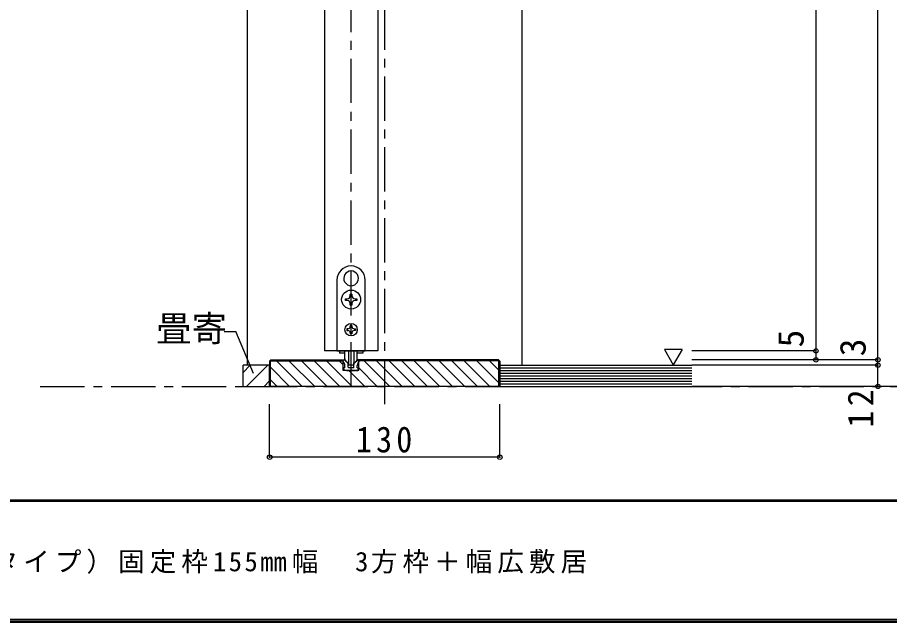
# Model space of a CAD drawing. Units: millimetres at full size, sheet at 1:5; details may follow other scales. Extents: x -973 to 977, y -701 to 696.
# Drawn here: x -573.3 to -80.8, y -700.8 to -359.2 of the extents above; entities that cross this region are included whole.
import ezdxf
from ezdxf.enums import TextEntityAlignment as Align

# ---------------------------------------------------------------- set-up
doc = ezdxf.new("R2010")
doc.units = ezdxf.units.MM
doc.header["$LTSCALE"] = 5
doc.header["$PDMODE"] = 32
doc.header["$PDSIZE"] = 2.5
doc.linetypes.add('CHAIN1', pattern=[8, 5, -1, 1, -1])
doc.linetypes.add('DASHED1', pattern=[1.8, 1.2, -0.6])
for name, color, linetype in [('0-1_通り芯', 4, 'CHAIN1'), ('0-3_仕上げ', 2, 'Continuous'), ('0-4_枠', 3, 'Continuous'), ('0-6_扉', 6, 'Continuous'), ('0-7_金物', 7, 'Continuous'), ('0-A_文字', 7, 'Continuous'), ('0-B_寸法', 7, 'Continuous'), ('0-C_ハッチ', 4, 'DASHED1'), ('F-1_枠', 6, 'Continuous'), ('F-A_文字', 7, 'Continuous')]:
    doc.layers.add(name, color=color, linetype=linetype)
doc.styles.add('ＭＳ ゴシック', font='')
doc.styles.get('ＭＳ ゴシック').set_extended_font_data('MS Gothic')

msp = doc.modelspace()

# ---------------------------------------------------------------- linework, layer by layer
at = {"layer": '0-1_通り芯'}
for p, q in [((-365.847, -577.5), (-365.847, -2.5)), ((-384.847, -567.5), (-384.847, -62)), ((-560.347, -567.5), (-33.347, -567.5))]:
    msp.add_line(p, q, dxfattribs=at)
at = {"layer": '0-3_仕上げ'}
for p, q in [((-445.847, -567.5), (-445.847, -555.5)), ((-430.847, -555.5), (-445.847, -555.5)), ((-430.847, -567.5), (-430.847, -555.5)), ((-300.847, -567.5), (-300.847, -555.5)), ((-300.847, -555.5), (-192.347, -555.5)), ((-445.847, -567.5), (-430.847, -567.5)), ((-300.847, -567.5), (-192.347, -567.5))]:
    msp.add_line(p, q, dxfattribs=at)
at = {"layer": '0-3_仕上げ', "color": 7}
for p, q in [((-300.847, -557), (-192.347, -557)), ((-300.847, -558.5), (-192.347, -558.5)), ((-300.847, -560), (-192.347, -560)), ((-300.847, -561.5), (-192.347, -561.5)), ((-300.847, -563), (-192.347, -563)), ((-300.847, -564.5), (-192.347, -564.5)), ((-300.847, -566), (-192.347, -566))]:
    msp.add_line(p, q, dxfattribs=at)
at = {"layer": '0-4_枠', "color": 4}
for p, q in [((-443.347, -555.5), (-443.347, -301.5)), ((-288.347, -301.5), (-288.347, -555.5))]:
    msp.add_line(p, q, dxfattribs=at)
at = {"layer": '0-4_枠'}
for p, q in [((-430.14, -552.5), (-430.847, -553.207)), ((-430.847, -553.207), (-430.847, -567.5)), ((-430.347, -567.5), (-430.347, -553)), ((-430.347, -553), (-389.247, -553)), ((-430.14, -552.5), (-389.247, -552.5)), ((-301.554, -552.5), (-380.447, -552.5)), ((-380.447, -558.5), (-380.447, -552.5)), ((-301.347, -553), (-380.447, -553)), ((-300.847, -553.207), (-301.554, -552.5)), ((-301.347, -567.5), (-301.347, -553)), ((-300.847, -553.207), (-300.847, -567.5)), ((-300.847, -567.5), (-430.847, -567.5))]:
    msp.add_line(p, q, dxfattribs=at)
msp.add_lwpolyline([(-380.447, -558.5), (-389.247, -558.5), (-389.247, -552.5)], dxfattribs=at)
at = {"layer": '0-6_扉'}
for p, q in [((-399.847, -301.5), (-399.847, -547.5)), ((-369.847, -301.5), (-369.847, -547.5)), ((-369.847, -547.5), (-399.847, -547.5))]:
    msp.add_line(p, q, dxfattribs=at)
at = {"layer": '0-7_金物'}
for p, q in [((-384.946, -502.351), (-384.847, -502.45)), ((-384.748, -502.351), (-384.847, -502.45)), ((-392.847, -507.5), (-392.847, -547.5)), ((-388.489, -508.489), (-388.354, -508.525)), ((-388.391, -508.66), (-388.354, -508.525)), ((-381.205, -508.489), (-381.34, -508.525)), ((-381.303, -508.66), (-381.34, -508.525)), ((-376.847, -547.5), (-376.847, -507.5)), ((-385.347, -516.3), (-385.347, -515.35)), ((-385.347, -515.35), (-384.347, -515.35)), ((-384.347, -515.35), (-384.347, -516.3)), ((-387.997, -518), (-387.047, -518)), ((-387.997, -519), (-387.997, -518)), ((-387.047, -519), (-387.997, -519)), ((-385.347, -521.65), (-385.347, -520.7)), ((-382.647, -518), (-381.697, -518)), ((-381.697, -519), (-382.647, -519)), ((-381.697, -518), (-381.697, -519)), ((-386.647, -535), (-387.247, -535)), ((-385.347, -533.1), (-385.347, -533.7)), ((-384.347, -533.1), (-385.347, -533.1)), ((-384.347, -533.1), (-384.347, -533.7)), ((-383.047, -535), (-382.447, -535)), ((-382.447, -536), (-383.047, -536)), ((-382.447, -535), (-382.447, -536)), ((-385.347, -537.3), (-385.347, -537.9)), ((-385.347, -537.9), (-384.347, -537.9)), ((-384.347, -537.3), (-384.347, -537.9)), ((-392.847, -547.5), (-376.847, -547.5)), ((-391.447, -547.5), (-391.447, -548.7)), ((-388.315, -548.7), (-391.447, -548.7)), ((-388.347, -551.921), (-388.347, -547.5)), ((-386.347, -547.5), (-386.347, -555.121)), ((-383.347, -547.5), (-383.347, -555.121)), ((-378.247, -548.7), (-381.379, -548.7)), ((-381.347, -551.921), (-381.347, -547.5)), ((-378.247, -547.5), (-378.247, -548.7)), ((-387.185, -553.912), (-388.45, -552.647)), ((-388.347, -557), (-388.347, -555.736)), ((-386.973, -554), (-386.647, -554)), ((-386.447, -556.7), (-386.447, -554.2)), ((-386.047, -555.421), (-383.647, -555.421)), ((-383.247, -556.7), (-383.247, -554.2)), ((-382.721, -554), (-383.047, -554)), ((-382.509, -553.912), (-381.243, -552.647)), ((-381.347, -557), (-381.347, -555.736)), ((-380.347, -552.5), (-380.89, -552.5)), ((-380.347, -553.5), (-380.347, -552.5)), ((-388.647, -558.5), (-389.133, -557.274)), ((-388.347, -557), (-388.947, -557)), ((-387.547, -558.5), (-388.647, -558.5)), ((-387.547, -558.5), (-387.347, -558.3)), ((-387.347, -558.3), (-387.147, -558.5)), ((-387.147, -558.5), (-382.547, -558.5)), ((-385.147, -557), (-386.147, -557)), ((-384.847, -557.3), (-385.147, -557)), ((-382.347, -558.3), (-382.547, -558.5)), ((-382.147, -558.5), (-382.347, -558.3)), ((-382.147, -558.5), (-381.047, -558.5)), ((-381.347, -557), (-380.747, -557)), ((-381.047, -558.5), (-380.561, -557.274))]:
    msp.add_line(p, q, dxfattribs=at)
for points in [[(-384.347, -520.7), (-384.347, -521.65), (-385.347, -521.65)], [(-387.247, -535), (-387.247, -536), (-386.647, -536)], [(-389.347, -553.5), (-389.347, -552.5), (-388.804, -552.5)], [(-383.547, -557), (-384.547, -557), (-384.847, -557.3)]]:
    msp.add_lwpolyline(points, dxfattribs=at)
for centre, radius in [((-384.847, -518.5), 5.35), ((-384.847, -535.5), 3.5)]:
    msp.add_circle(centre, radius, dxfattribs=at)
for centre, radius, start, end in [((-384.847, -507.5), 8, 0, 180), ((-384.847, -506.5), 4.15, 91.3645, 208.6355), ((-384.847, -506.5), 4.15, 331.3645, 88.6355), ((-384.847, -506.5), 4.15, 211.3645, 328.6355), ((-387.047, -516.3), 1.7, 270, 0), ((-382.647, -516.3), 1.7, 180, 270), ((-387.047, -520.7), 1.7, 0, 90), ((-382.647, -520.7), 1.7, 90, 180), ((-386.647, -533.7), 1.3, 270, 0), ((-386.647, -537.3), 1.3, 0, 90), ((-383.047, -533.7), 1.3, 180, 270), ((-383.047, -537.3), 1.3, 90, 180), ((-391.347, -555.736), 3, 0, 48.19), ((-388.804, -553), 0.5, 45, 90), ((-386.347, -551.921), 2, 180, 264.78409), ((-386.973, -553.7), 0.3, 225, 270), ((-386.647, -554.2), 0.2, 360, 90), ((-386.547, -554.112), 0.2, 0, 84.78409), ((-386.047, -555.121), 0.3, 180, 270), ((-383.647, -555.121), 0.3, 270, 0), ((-383.147, -554.112), 0.2, 95.21591, 180), ((-383.047, -554.2), 0.2, 90, 180), ((-383.347, -551.921), 2, 275.21591, 0), ((-382.721, -553.7), 0.3, 270, 315), ((-378.347, -555.736), 3, 131.81, 180), ((-380.89, -553), 0.5, 90, 135), ((-388.947, -557.2), 0.2, 90, 201.616), ((-386.147, -556.7), 0.3, 180, 270), ((-383.547, -556.7), 0.3, 270, 360), ((-380.747, -557.2), 0.2, 338.384, 90)]:
    msp.add_arc(centre, radius, start, end, dxfattribs=at)
at = {"layer": '0-A_文字'}
for p, q in [((-456.527, -536.518), (-449.933, -536.518)), ((-439.97, -560.24), (-449.933, -536.518)), ((-197.911, -546.686), (-202.911, -555.347))]:
    msp.add_line(p, q, dxfattribs=at)
msp.add_lwpolyline([(-197.911, -546.686), (-207.911, -546.686), (-202.911, -555.347)], dxfattribs=at)
at = {"layer": '0-B_寸法', "color": 4}
for p, q in [((-87.347, -567.5), (-87.347, -78)), ((-122.347, -92), (-122.347, -547.5)), ((-122.347, -547.5), (-192.347, -547.5)), ((-122.347, -547.5), (-122.347, -552.5)), ((-87.347, -552.5), (-192.347, -552.5)), ((-87.347, -555.5), (-192.347, -555.5)), ((-52.347, -567.5), (-192.347, -567.5)), ((-430.847, -607.5), (-430.847, -577.5)), ((-300.847, -607.5), (-300.847, -577.5)), ((-300.847, -607.5), (-430.847, -607.5))]:
    msp.add_line(p, q, dxfattribs=at)
at = {"layer": '0-B_寸法'}
for p in [(-122.347, -547.5), (-122.347, -552.5), (-87.347, -552.5), (-87.347, -555.5), (-87.347, -567.5), (-430.847, -607.5), (-300.847, -607.5)]:
    msp.add_point(p, dxfattribs=at)
at = {"layer": '0-C_ハッチ', "linetype": 'Continuous'}
for p, q in [((-445.847, -559.584), (-441.764, -555.5)), ((-443.864, -567.5), (-431.864, -555.5)), ((-412.492, -567.5), (-426.993, -553)), ((-405.421, -567.5), (-419.921, -553)), ((-398.35, -567.5), (-412.85, -553)), ((-391.279, -567.5), (-405.779, -553)), ((-384.208, -567.5), (-398.708, -553)), ((-389.247, -555.39), (-391.637, -553)), ((-362.995, -567.5), (-377.495, -553)), ((-355.924, -567.5), (-370.424, -553)), ((-348.853, -567.5), (-363.353, -553)), ((-341.782, -567.5), (-356.282, -553)), ((-334.711, -567.5), (-349.211, -553)), ((-327.64, -567.5), (-342.14, -553)), ((-320.569, -567.5), (-335.069, -553)), ((-313.497, -567.5), (-327.998, -553)), ((-306.426, -567.5), (-320.926, -553)), ((-301.347, -565.508), (-313.855, -553)), ((-301.347, -558.437), (-306.784, -553)), ((-419.563, -567.5), (-430.347, -556.717)), ((-377.137, -567.5), (-386.137, -558.5)), ((-370.066, -567.5), (-380.447, -557.119)), ((-433.965, -567.5), (-430.847, -564.382)), ((-426.635, -567.5), (-430.347, -563.788))]:
    msp.add_line(p, q, dxfattribs=at)
at = {"layer": 'F-1_枠'}
for p, q in [((976.653, -631.667), (-973.347, -631.667)), ((976.653, -632.5), (-973.347, -632.5)), ((976.653, -699.167), (-973.347, -699.167)), ((976.653, -700), (-973.347, -700)), ((976.653, -700.833), (-973.347, -700.833))]:
    msp.add_line(p, q, dxfattribs=at)

# ---------------------------------------------------------------- texts
at = {"layer": '0-A_文字', "style": 'ＭＳ ゴシック'}
msp.add_text('畳寄', height=14.66, dxfattribs=at).set_placement((-494.933, -546.518), align=Align.BOTTOM_LEFT)
at = {"layer": '0-B_寸法', "style": 'ＭＳ ゴシック'}
for s, p in [('5', (-124.847, -545.5)), ('3', (-89.847, -550.5))]:
    msp.add_text(s, height=14.66, rotation=90, dxfattribs=at).set_placement(p, align=Align.BOTTOM_LEFT)
at = {"layer": '0-B_寸法', "insert": (-89.847, -590.75), "char_height": 14.66, "attachment_point": 7, "rotation": 90, "style": 'ＭＳ ゴシック'}
msp.add_mtext('\\T1.27;\\W0.95;12', dxfattribs=at)
at = {"layer": '0-B_寸法', "insert": (-382.097, -605), "char_height": 14.66, "attachment_point": 7, "style": 'ＭＳ ゴシック'}
msp.add_mtext('\\T1.27;\\W0.9;130', dxfattribs=at)
at = {"layer": 'F-A_文字', "insert": (-846.68, -673.333), "char_height": 11, "attachment_point": 7, "style": 'ＭＳ ゴシック'}
msp.add_mtext('\\T1.19;ドレタス\u3000H24片引き戸（レールタイプ）固定枠155㎜幅\u30003方枠＋幅広敷居', dxfattribs=at)

doc.saveas('drawing.dxf')
